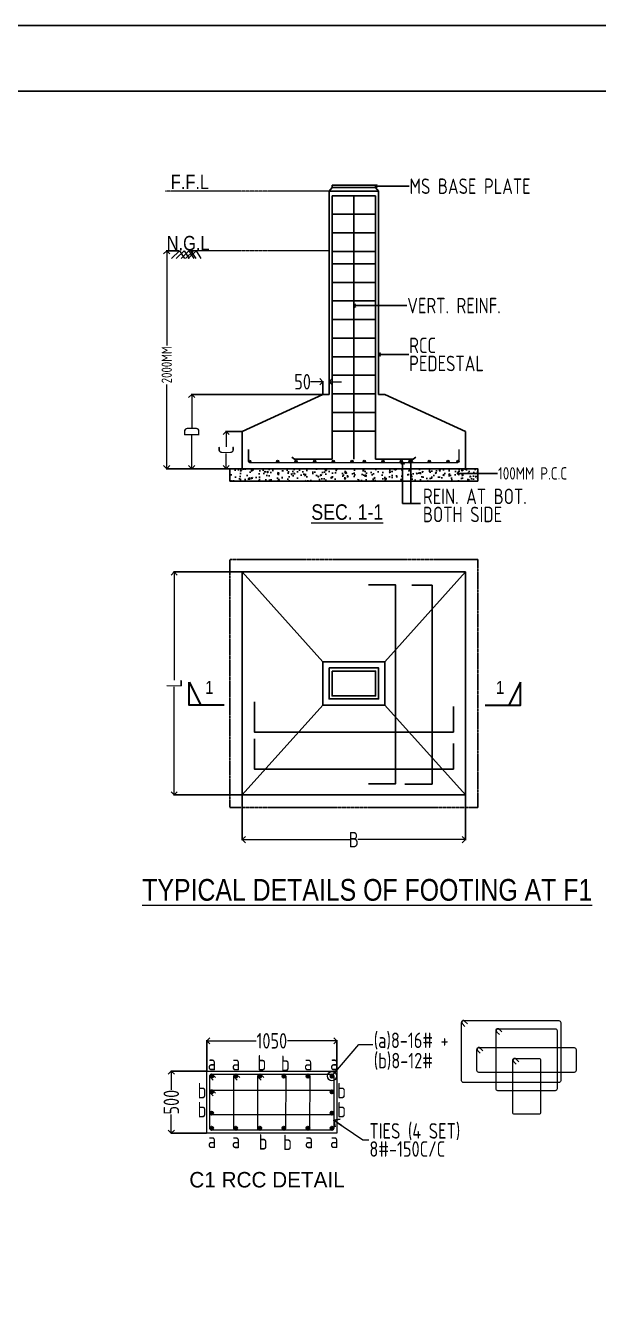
# Model space of a CAD drawing. Header units: millimetres. Extents: x 3470347 to 5996549, y -3470518 to 17149644.
# Drawn here: x 4044318 to 4062822, y 7201612 to 7242559 of the extents above; entities that cross this region are included whole.
import ezdxf
from ezdxf.enums import TextEntityAlignment as Align

# ---------------------------------------------------------------- set-up
doc = ezdxf.new("R2010")
doc.units = ezdxf.units.MM
doc.header["$MEASUREMENT"] = 0
doc.header["$PDMODE"] = 35
doc.header["$PDSIZE"] = -5
doc.linetypes.add('DASHED2', pattern=[0.375, 0.25, -0.125])
doc.linetypes.add('HIDDEN', pattern=[0.375, 0.25, -0.125])
doc.layers.get('0').update_dxf_attribs({"linetype": 'CONTINUOUS', "lineweight": 25})
doc.layers.get('DEFPOINTS').update_dxf_attribs({"linetype": 'CONTINUOUS', "lineweight": 25})
for name, color, linetype, lineweight in [('BLOCK', 7, 'CONTINUOUS', 30), ('L4', 4, 'CONTINUOUS', 30), ('PV_TEXT_ROMANS', 7, 'CONTINUOUS', 0), ('rDIMension', 1, 'CONTINUOUS', 18), ('rPCC DASH', 9, 'HIDDEN', 15), ('rRCC 1', 3, 'CONTINUOUS', 25), ('rRCC 2', 40, 'CONTINUOUS', 15), ('rREINF 1', 1, 'CONTINUOUS', 25), ('rREINF 2', 4, 'CONTINUOUS', 25), ('SHEET', 7, 'CONTINUOUS', 15), ('TEXT3', 7, 'CONTINUOUS', 30), ('TEXT6', 6, 'CONTINUOUS', 50)]:
    doc.layers.add(name, color=color, linetype=linetype, lineweight=lineweight)
doc.layers.add('S&T_HATCH', color=7, linetype='CONTINUOUS')
doc.styles.add('DIM', font='geniso.shx', dxfattribs={"width": 0.85})
doc.styles.add('J.P', font='ARIALN.TTF')
doc.styles.add('ROMANS', font='', dxfattribs={"width": 0.8})
doc.styles.get("Standard").update_dxf_attribs({"font": ''})
doc.styles.get('ROMANS').set_extended_font_data('AR CENA')
doc.styles.get('Standard').set_extended_font_data('AR CENA')
doc.dimstyles.new('ST-150', dxfattribs={"dimscale": 75, "dimtxt": 3, "dimasz": 2, "dimexe": 0.18, "dimexo": 0.0625, "dimgap": 0.2, "dimtad": 0, "dimdec": 0, "dimlfac": 2, "dimzin": 0, "dimdsep": 46, "dimtxsty": 'DIM', "dimblk": 'OPEN90', "dimcen": 0.09, "dimclrd": 256, "dimclrt": 7, "dimadec": 0, "dimazin": 0, "dimtfac": 1, "dimtdec": 0, "dimtofl": 0, "dimtmove": 0, "dimatfit": 3, "dimldrblk": 'OPEN90', "dimfxl": 1, "dimtolj": 1, "dimtzin": 0, "dimlwd": -1, "dimarcsym": 0})
doc.dimstyles.new('ST-25', dxfattribs={"dimscale": 100, "dimtxt": 2.5, "dimasz": 2, "dimexe": 0.18, "dimexo": 0.0625, "dimgap": 0.2, "dimtad": 0, "dimdec": 0, "dimlfac": 0.25, "dimzin": 0, "dimdsep": 46, "dimtxsty": 'DIM', "dimblk": 'OPEN90', "dimcen": 0.09, "dimclrd": 256, "dimclrt": 7, "dimadec": 0, "dimazin": 0, "dimtfac": 1, "dimtdec": 0, "dimtofl": 0, "dimtmove": 0, "dimatfit": 3, "dimldrblk": 'OPEN90', "dimfxl": 1, "dimtolj": 1, "dimtzin": 0, "dimlwd": -1, "dimarcsym": 0})

# ---------------------------------------------------------------- blocks, each defined once
blk = doc.blocks.new('_Open90')
at = {"color": 0, "linetype": 'ByBlock', "lineweight": -2}
for p, q in [((0, 0), (-1, 0)), ((-0.5, 0.5), (0, 0)), ((0, 0), (-0.5, -0.5))]:
    blk.add_line(p, q, dxfattribs=at)
blk = doc.blocks.new('*D144')
at = {"layer": 'DEFPOINTS', "color": 0}
for p in [(4050171.73841641, 7208793.354816911), (4049028.72269254, 7206793.354816911), (4050171.73841641, 7206793.354816911)]:
    blk.add_point(p, dxfattribs=at)
at = {"layer": 'rDIMension', "color": 0, "lineweight": -2}
for p, q in [((4050165.48841641, 7208793.354816911), (4049010.72269254, 7208793.354816911)), ((4050165.48841641, 7206793.354816911), (4049010.72269254, 7206793.354816911))]:
    blk.add_line(p, q, dxfattribs=at)
at = {"layer": 'rDIMension'}
for p, q in [((4049028.72269254, 7208593.354816911), (4049028.72269254, 7208196.022139745)), ((4049028.72269254, 7206993.354816911), (4049028.72269254, 7207390.687494077))]:
    blk.add_line(p, q, dxfattribs=at)
at = {"layer": 'rDIMension', "xscale": 200, "yscale": 200, "zscale": 200}
for p, rotation in [((4049028.72269254, 7208793.354816911), 90), ((4049028.72269254, 7206793.354816911), 270)]:
    blk.add_blockref('_Open90', p, dxfattribs=dict(at, rotation=rotation))
at = {"layer": 'rDIMension', "color": 7, "insert": (4049028.72269254, 7207793.354816911), "char_height": 500, "attachment_point": 5, "rotation": 90, "style": 'DIM'}
blk.add_mtext('\\A1;500', dxfattribs=at)
blk = doc.blocks.new('*D145')
at = {"layer": 'DEFPOINTS', "color": 0}
for p in [(4054372.73841641, 7209773.852344184), (4050171.73841641, 7208793.354816911), (4054372.73841641, 7208793.354816911)]:
    blk.add_point(p, dxfattribs=at)
at = {"layer": 'rDIMension', "color": 0, "lineweight": -2}
for p, q in [((4050171.73841641, 7208799.604816911), (4050171.73841641, 7209791.852344184)), ((4054372.73841641, 7208799.604816911), (4054372.73841641, 7209791.852344184))]:
    blk.add_line(p, q, dxfattribs=at)
at = {"layer": 'rDIMension'}
for p, q in [((4050371.73841641, 7209773.852344184), (4051763.321093575, 7209773.852344184)), ((4054172.73841641, 7209773.852344184), (4052781.155739244, 7209773.852344184))]:
    blk.add_line(p, q, dxfattribs=at)
at = {"layer": 'rDIMension', "xscale": 200, "yscale": 200, "zscale": 200, "rotation": 180}
blk.add_blockref('_Open90', (4050171.73841641, 7209773.852344184), dxfattribs=at)
at = {"layer": 'rDIMension', "xscale": 200, "yscale": 200, "zscale": 200}
blk.add_blockref('_Open90', (4054372.73841641, 7209773.852344184), dxfattribs=at)
at = {"layer": 'rDIMension', "color": 7, "insert": (4052272.23841641, 7209773.852344184), "char_height": 500, "attachment_point": 5, "style": 'DIM'}
blk.add_mtext('\\A1;1050', dxfattribs=at)
blk = doc.blocks.new('*D146')
at = {"layer": 'DEFPOINTS', "color": 0}
for p in [(4048879.909915472, 7235283.968874226), (4049291.697645104, 7235283.968874226), (4050919.895821086, 7228245.244438608)]:
    blk.add_point(p, dxfattribs=at)
at = {"layer": 'rDIMension', "color": 0, "lineweight": -2}
for p, q in [((4049285.447645104, 7235283.968874226), (4048861.909915472, 7235283.968874226)), ((4050913.645821086, 7228245.244438608), (4048861.909915472, 7228245.244438608))]:
    blk.add_line(p, q, dxfattribs=at)
at = {"layer": 'rDIMension'}
for p, q in [((4048879.909915472, 7235083.968874226), (4048879.909915472, 7232227.247379821)), ((4048879.909915472, 7228445.244438608), (4048879.909915472, 7230968.907954821))]:
    blk.add_line(p, q, dxfattribs=at)
at = {"layer": 'rDIMension', "xscale": 200, "yscale": 200, "zscale": 200}
for p, rotation in [((4048879.909915472, 7235283.968874226), 90), ((4048879.909915472, 7228245.244438608), 270)]:
    blk.add_blockref('_Open90', p, dxfattribs=dict(at, rotation=rotation))
at = {"layer": 'rDIMension', "color": 7, "insert": (4048879.909915472, 7231598.077667321), "char_height": 500, "attachment_point": 5, "rotation": 90, "style": 'DIM'}
blk.add_mtext('\\A1;\\H0.66667x;2000MM', dxfattribs=at)
blk = doc.blocks.new('*D147')
at = {"layer": 'DEFPOINTS', "color": 0}
for p in [(4053919.895821063, 7231052.864380875), (4053919.895821063, 7230645.244438608), (4054119.895821063, 7230645.244438608)]:
    blk.add_point(p, dxfattribs=at)
at = {"layer": 'rDIMension'}
for p, q in [((4053719.895821063, 7231052.864380875), (4053519.895821063, 7231052.864380875)), ((4054319.895821063, 7231052.864380875), (4054519.895821063, 7231052.864380875))]:
    blk.add_line(p, q, dxfattribs=at)
at = {"layer": 'rDIMension', "color": 0, "lineweight": -2}
for p, q in [((4053919.895821063, 7230651.494438608), (4053919.895821063, 7231070.864380875)), ((4054119.895821063, 7230651.494438608), (4054119.895821063, 7231070.864380875))]:
    blk.add_line(p, q, dxfattribs=at)
at = {"layer": 'rDIMension', "xscale": 200, "yscale": 200, "zscale": 200}
blk.add_blockref('_Open90', (4053919.895821063, 7231052.864380875), dxfattribs=at)
at = {"layer": 'rDIMension', "xscale": 200, "yscale": 200, "zscale": 200, "rotation": 180}
blk.add_blockref('_Open90', (4054119.895821063, 7231052.864380875), dxfattribs=at)
at = {"layer": 'rDIMension', "color": 7, "insert": (4053265.978498229, 7231052.864380875), "char_height": 500, "attachment_point": 5, "style": 'DIM'}
blk.add_mtext('\\A1;50', dxfattribs=at)
blk = doc.blocks.new('*D148')
at = {"layer": 'DEFPOINTS', "color": 0}
for p in [(4050799.127932979, 7229445.244438608), (4051319.895821086, 7229445.244438608), (4051319.895821086, 7228245.24443861)]:
    blk.add_point(p, dxfattribs=at)
at = {"layer": 'rDIMension', "color": 0, "lineweight": -2}
for p, q in [((4051313.645821086, 7229445.244438608), (4050781.127932979, 7229445.244438608)), ((4051313.645821086, 7228245.24443861), (4050781.127932979, 7228245.24443861))]:
    blk.add_line(p, q, dxfattribs=at)
at = {"layer": 'rDIMension'}
for p, q in [((4050799.127932979, 7229245.244438608), (4050799.127932979, 7228950.244438609)), ((4050799.127932979, 7228445.24443861), (4050799.127932979, 7228740.244438609))]:
    blk.add_line(p, q, dxfattribs=at)
at = {"layer": 'rDIMension', "xscale": 200, "yscale": 200, "zscale": 200}
for p, rotation in [((4050799.127932979, 7229445.244438608), 90), ((4050799.127932979, 7228245.24443861), 270)]:
    blk.add_blockref('_Open90', p, dxfattribs=dict(at, rotation=rotation))
at = {"layer": 'rDIMension', "color": 7, "insert": (4050799.127932979, 7228845.244438609), "char_height": 500, "attachment_point": 5, "rotation": 90, "style": 'DIM'}
blk.add_mtext('\\A1;C', dxfattribs=at)
blk = doc.blocks.new('*D149')
at = {"layer": 'DEFPOINTS', "color": 0}
for p in [(4049688.659495941, 7230645.244438608), (4053919.895821063, 7230645.244438608), (4050919.895821086, 7228245.244438608)]:
    blk.add_point(p, dxfattribs=at)
at = {"layer": 'rDIMension', "color": 0, "lineweight": -2}
for p, q in [((4053913.645821063, 7230645.244438608), (4049670.659495941, 7230645.244438608)), ((4050913.645821086, 7228245.244438608), (4049670.659495941, 7228245.244438608))]:
    blk.add_line(p, q, dxfattribs=at)
at = {"layer": 'rDIMension'}
for p, q in [((4049688.659495941, 7230445.244438608), (4049688.659495941, 7229571.494438608)), ((4049688.659495941, 7228445.244438608), (4049688.659495941, 7229318.994438608))]:
    blk.add_line(p, q, dxfattribs=at)
at = {"layer": 'rDIMension', "xscale": 200, "yscale": 200, "zscale": 200}
for p, rotation in [((4049688.659495941, 7230645.244438608), 90), ((4049688.659495941, 7228245.244438608), 270)]:
    blk.add_blockref('_Open90', p, dxfattribs=dict(at, rotation=rotation))
at = {"layer": 'rDIMension', "color": 7, "insert": (4049688.659495941, 7229445.244438608), "char_height": 500, "attachment_point": 5, "rotation": 90, "style": 'DIM'}
blk.add_mtext('\\A1;D', dxfattribs=at)
blk = doc.blocks.new('*D150')
at = {"layer": 'DEFPOINTS', "color": 0}
for p in [(4051319.895821086, 7224911.435646323), (4049119.219357348, 7217711.435646323), (4051319.895821086, 7217711.435646323)]:
    blk.add_point(p, dxfattribs=at)
at = {"layer": 'rDIMension', "color": 0, "lineweight": -2}
for p, q in [((4051313.645821086, 7224911.435646323), (4049101.219357348, 7224911.435646323)), ((4051313.645821086, 7217711.435646323), (4049101.219357348, 7217711.435646323))]:
    blk.add_line(p, q, dxfattribs=at)
at = {"layer": 'rDIMension'}
for p, q in [((4049119.219357348, 7224711.435646323), (4049119.219357348, 7221416.435646323)), ((4049119.219357348, 7217911.435646323), (4049119.219357348, 7221206.435646323))]:
    blk.add_line(p, q, dxfattribs=at)
at = {"layer": 'rDIMension', "xscale": 200, "yscale": 200, "zscale": 200}
for p, rotation in [((4049119.219357348, 7224911.435646323), 90), ((4049119.219357348, 7217711.435646323), 270)]:
    blk.add_blockref('_Open90', p, dxfattribs=dict(at, rotation=rotation))
at = {"layer": 'rDIMension', "color": 7, "insert": (4049119.219357348, 7221311.435646323), "char_height": 500, "attachment_point": 5, "rotation": 90, "style": 'DIM'}
blk.add_mtext('\\A1;L', dxfattribs=at)
blk = doc.blocks.new('*D151')
at = {"layer": 'DEFPOINTS', "color": 0}
for p in [(4051319.895821086, 7217711.435646323), (4058519.895821082, 7217711.435646323), (4058519.895821082, 7216269.261023481)]:
    blk.add_point(p, dxfattribs=at)
at = {"layer": 'rDIMension', "color": 0, "lineweight": -2}
for p, q in [((4051319.895821086, 7217705.185646323), (4051319.895821086, 7216251.261023481)), ((4058519.895821082, 7217705.185646323), (4058519.895821082, 7216251.261023481))]:
    blk.add_line(p, q, dxfattribs=at)
at = {"layer": 'rDIMension'}
for p, q in [((4051519.895821086, 7216269.261023481), (4054793.645821084, 7216269.261023481)), ((4058319.895821082, 7216269.261023481), (4055046.145821084, 7216269.261023481))]:
    blk.add_line(p, q, dxfattribs=at)
at = {"layer": 'rDIMension', "xscale": 200, "yscale": 200, "zscale": 200, "rotation": 180}
blk.add_blockref('_Open90', (4051319.895821086, 7216269.261023481), dxfattribs=at)
at = {"layer": 'rDIMension', "xscale": 200, "yscale": 200, "zscale": 200}
blk.add_blockref('_Open90', (4058519.895821082, 7216269.261023481), dxfattribs=at)
at = {"layer": 'rDIMension', "color": 7, "insert": (4054919.895821084, 7216269.261023481), "char_height": 500, "attachment_point": 5, "style": 'DIM'}
blk.add_mtext('\\A1;B', dxfattribs=at)
blk = doc.blocks.new('SMH-1')
at = {"layer": 'L4'}
for points in [[(0, 0), (814.6229330631322, 0), (814.6229330631322, 534.8206034718023)], [(814.6229330631322, 534.8206034718023), (546.0281598753063, 0)]]:
    blk.add_lwpolyline(points, dxfattribs=at)
at = {"layer": 'TEXT6', "style": 'ROMANS', "width": 0.85}
blk.add_attdef('SEC', text='', height=300, dxfattribs=at).set_placement((346.3707409001945, 410.1505165286653), align=Align.MIDDLE_CENTER)

msp = doc.modelspace()

# ---------------------------------------------------------------- hatches: boundary and pattern name
at = {"layer": 'rRCC 2'}
h = msp.add_hatch(color=256, dxfattribs=at)
h.dxf.hatch_style = 1
edge = h.paths.add_edge_path()
edge.add_arc((4051557.297380964, 7228482.645998488), 37.40155987799517, 0, 360)
h = msp.add_hatch(color=256, dxfattribs=at)
h.dxf.hatch_style = 1
edge = h.paths.add_edge_path()
edge.add_arc((4052457.297380941, 7228482.645998488), 37.40155987799517, 0, 360)
h = msp.add_hatch(color=256, dxfattribs=at)
h.dxf.hatch_style = 1
edge = h.paths.add_edge_path()
edge.add_arc((4053057.297380941, 7228482.645998488), 37.40155987799517, 0, 360)
h = msp.add_hatch(color=256, dxfattribs=at)
h.dxf.hatch_style = 1
edge = h.paths.add_edge_path()
edge.add_arc((4053657.297380941, 7228482.645998488), 37.40155987799517, 0, 360)
h = msp.add_hatch(color=256, dxfattribs=at)
h.dxf.hatch_style = 1
edge = h.paths.add_edge_path()
edge.add_arc((4054257.297380941, 7228482.645998488), 37.40155987799517, 0, 360)
h = msp.add_hatch(color=256, dxfattribs=at)
h.dxf.hatch_style = 1
edge = h.paths.add_edge_path()
edge.add_arc((4054857.297380941, 7228482.645998488), 37.40155987799517, 0, 360)
h = msp.add_hatch(color=256, dxfattribs=at)
h.dxf.hatch_style = 1
edge = h.paths.add_edge_path()
edge.add_arc((4055257.297380941, 7228482.645998488), 37.40155987799517, 0, 360)
h = msp.add_hatch(color=256, dxfattribs=at)
h.dxf.hatch_style = 1
edge = h.paths.add_edge_path()
edge.add_arc((4055857.297380941, 7228482.645998488), 37.40155987799517, 0, 360)
h = msp.add_hatch(color=256, dxfattribs=at)
h.dxf.hatch_style = 1
edge = h.paths.add_edge_path()
edge.add_arc((4056457.297380941, 7228482.645998488), 37.40155987799517, 0, 360)
h = msp.add_hatch(color=256, dxfattribs=at)
h.dxf.hatch_style = 1
edge = h.paths.add_edge_path()
edge.add_arc((4056757.29738096, 7228482.645998488), 37.40155987799517, 0, 360)
h = msp.add_hatch(color=256, dxfattribs=at)
h.dxf.hatch_style = 1
edge = h.paths.add_edge_path()
edge.add_arc((4057357.29738096, 7228482.645998488), 37.40155987799517, 0, 360)
h = msp.add_hatch(color=256, dxfattribs=at)
h.dxf.hatch_style = 1
edge = h.paths.add_edge_path()
edge.add_arc((4057957.29738096, 7228482.645998488), 37.40155987799517, 0, 360)
h = msp.add_hatch(color=256, dxfattribs=at)
h.dxf.hatch_style = 1
edge = h.paths.add_edge_path()
edge.add_arc((4058282.494261208, 7228482.645998486), 37.40155987799517, 0, 360)
at = {"layer": 'rREINF 2'}
h = msp.add_hatch(color=256, dxfattribs=at)
h.dxf.hatch_style = 1
h.paths.add_polyline_path([(4050387.061790859, 7208635.693129686, 1), (4050271.73841641, 7208635.693129686, 1)])
h = msp.add_hatch(color=256, dxfattribs=at)
h.dxf.hatch_style = 1
h.paths.add_polyline_path([(4051164.197115969, 7208635.693129686, 1), (4051048.87374152, 7208635.693129686, 1)])
h = msp.add_hatch(color=256, dxfattribs=at)
h.dxf.hatch_style = 1
h.paths.add_polyline_path([(4051941.332441079, 7208635.693129686, 1), (4051826.00906663, 7208635.693129686, 1)])
h = msp.add_hatch(color=256, dxfattribs=at)
h.dxf.hatch_style = 1
h.paths.add_polyline_path([(4052718.46776619, 7208635.693129686, 1), (4052603.144391741, 7208635.693129686, 1)])
h = msp.add_hatch(color=256, dxfattribs=at)
h.dxf.hatch_style = 1
h.paths.add_polyline_path([(4053495.6030913, 7208635.693129686, 1), (4053380.279716851, 7208635.693129686, 1)])
h = msp.add_hatch(color=256, dxfattribs=at)
h.dxf.hatch_style = 1
h.paths.add_polyline_path([(4054157.41504196, 7208635.693129686, -1), (4054272.73841641, 7208635.693129686, -1)])
h = msp.add_hatch(color=256, dxfattribs=at)
h.dxf.hatch_style = 1
h.paths.add_polyline_path([(4050385.454549488, 7208126.569727522, 1), (4050270.131175039, 7208126.569727522, 1)])
h = msp.add_hatch(color=256, dxfattribs=at)
h.dxf.hatch_style = 1
h.paths.add_polyline_path([(4054155.80780059, 7208126.569727522, -1), (4054271.131175039, 7208126.569727522, -1)])
h = msp.add_hatch(color=256, dxfattribs=at)
h.dxf.hatch_style = 1
h.paths.add_polyline_path([(4050385.454549488, 7207439.631017808, -1), (4050270.131175039, 7207439.631017808, -1)])
h = msp.add_hatch(color=256, dxfattribs=at)
h.dxf.hatch_style = 1
h.paths.add_polyline_path([(4054155.80780059, 7207439.631017808, 1), (4054271.131175039, 7207439.631017808, 1)])
h = msp.add_hatch(color=256, dxfattribs=at)
h.dxf.hatch_style = 1
h.paths.add_polyline_path([(4050387.061790859, 7206951.016504135, -1), (4050271.73841641, 7206951.016504135, -1)])
h = msp.add_hatch(color=256, dxfattribs=at)
h.dxf.hatch_style = 1
h.paths.add_polyline_path([(4051164.197115969, 7206951.016504135, -1), (4051048.87374152, 7206951.016504135, -1)])
h = msp.add_hatch(color=256, dxfattribs=at)
h.dxf.hatch_style = 1
h.paths.add_polyline_path([(4051941.332441079, 7206951.016504135, -1), (4051826.00906663, 7206951.016504135, -1)])
h = msp.add_hatch(color=256, dxfattribs=at)
h.dxf.hatch_style = 1
h.paths.add_polyline_path([(4052718.46776619, 7206951.016504135, -1), (4052603.144391741, 7206951.016504135, -1)])
h = msp.add_hatch(color=256, dxfattribs=at)
h.dxf.hatch_style = 1
h.paths.add_polyline_path([(4053495.6030913, 7206951.016504135, -1), (4053380.279716851, 7206951.016504135, -1)])
h = msp.add_hatch(color=256, dxfattribs=at)
h.dxf.hatch_style = 1
h.paths.add_polyline_path([(4054157.41504196, 7206951.016504135, 1), (4054272.73841641, 7206951.016504135, 1)])
at = {"layer": 'S&T_HATCH', "linetype": 'ByBlock', "transparency": 33554559}
h = msp.add_hatch(dxfattribs=at)
h.set_pattern_fill('AR-CONC', color=256, scale=60)
h.set_pattern_definition([(49.99999999999999, (-711565.4485127465, 11292173.97224417), (430.3561095604521, -37.65128098955707), [45, -495]), (355, (-711565.4485127465, 11292173.97224417), (-83.25080016780001, 451.3152802200071), [36, -396]), (100.45144446, (-711529.5855041468, 11292170.83463777), (347.1053080362672, 413.6639945811776), [38.24411519999971, -420.6852671999977]), (46.18420000000001, (-711565.4485127465, 11292293.97224417), (640.3447984029434, -99.31156847584592), [67.5, -742.5]), (96.63563549, (-711512.0864657466, 11292285.69625997), (560.797167404537, 584.4711604647302), [57.3662052, -631.0282559999998]), (351.1841639899999, (-711565.4485127465, 11292293.97224417), (560.7971670328639, 584.4711601619941), [54, -594.0000006]), (21, (-711505.4485127465, 11292263.97224417), (358.144231271077, -241.5713343992033), [45, -495]), (326.0000000000001, (-711505.4485127465, 11292263.97224417), (145.989199152949, 435.0900270281118), [36, -396]), (71.45144474, (-711475.6031603464, 11292243.84129977), (504.1334260379826, 193.5186916838123), [38.244114, -420.6852672]), (37.50000000000001, (-711565.4485127465, 11292173.97224417), (7.295913190374401, 199.7363122987869), [0, -391.2, 0, -402, 0, -397.5]), (7.499999999999999, (-711565.4485127465, 11292173.97224417), (157.8417224652892, 236.6470271294161), [0, -229.2, 0, -382.2, 0, -151.5]), (327.5, (-711699.2485127463, 11292173.97224417), (320.2934617034454, -13.53292304062785), [0, -150, 0, -468, 0, -621]), (317.5, (-711759.2485127463, 11292173.97224417), (349.9117016054317, 60.06298939939064), [0, -195, 0, -310.8, 0, -441])])
h.paths.add_polyline_path([(4058919.895821086, 7228245.244438608), (4050919.895821086, 7228245.24443861), (4050919.895821086, 7227845.24443861), (4058919.895821086, 7227845.244438608)])

# ---------------------------------------------------------------- linework, layer by layer
at = {"color": 192, "lineweight": 25, "elevation": -6.651888002746349e-07}
msp.add_lwpolyline([(3985318.878484975, 7163524.279620327), (4097096.251479769, 7163524.279620327), (4097096.251479769, 7242558.866417574), (3985318.878484975, 7242558.866417574)], close=True, dxfattribs=at)
at = {"color": 7, "linetype": 'DASHED2', "elevation": 2.446387274873658e-05}
msp.add_lwpolyline([(4050919.895821086, 7217311.435646323), (4050919.895821086, 7225311.435646323), (4058919.895821086, 7225311.435646323), (4058919.895821086, 7217311.435646323)], close=True, dxfattribs=at)
at = {"color": 1, "linetype": 'ByBlock', "elevation": 2.446387274873658e-05}
for points in [[(4051319.895821086, 7217711.435646323), (4051319.895821086, 7224911.435646323), (4058519.895821086, 7224911.435646323), (4058519.895821086, 7217711.435646323)], [(4053919.895821063, 7222011.435646323), (4053919.895821063, 7220611.435646323), (4055919.895821063, 7220611.435646323), (4055919.895821063, 7222011.435646323)]]:
    msp.add_lwpolyline(points, close=True, dxfattribs=at)
for points in [[(4053919.895821063, 7222011.435646323), (4051319.895821086, 7224911.435646323)], [(4055919.895821063, 7222011.435646323), (4058519.895821082, 7224911.435646323)], [(4053919.895821063, 7220611.435646323), (4051319.895821086, 7217711.435646323)], [(4055919.895821063, 7220611.435646323), (4058519.895821082, 7217711.435646323)]]:
    msp.add_lwpolyline(points, dxfattribs=at)
at = {"color": 3, "linetype": 'ByBlock', "elevation": 2.446387274873658e-05}
msp.add_lwpolyline([(4054119.895821063, 7221811.435646323), (4054119.895821063, 7220811.435646323), (4055719.895821063, 7220811.435646323), (4055719.895821063, 7221811.435646323)], close=True, dxfattribs=at)
at = {"color": 2, "linetype": 'ByBlock', "elevation": 2.446387274873658e-05}
msp.add_lwpolyline([(4054219.895821063, 7221711.435646323), (4054219.895821063, 7220911.435646323), (4055619.895821063, 7220911.435646323), (4055619.895821063, 7221711.435646323)], close=True, dxfattribs=at)
at = {"layer": 'rPCC DASH'}
for p, q in [((4054119.895821063, 7237203.968874226, 2.446387274873658e-05), (4048833.500327731, 7237203.968874226, 2.446387274873658e-05)), ((4054119.895821063, 7235283.968874226, 2.446387274873658e-05), (4049579.027432854, 7235283.968874226, 2.446387274873658e-05))]:
    msp.add_line(p, q, dxfattribs=at)
at = {"layer": 'rRCC 1', "color": 0}
for p, q in [((4054119.895821063, 7237203.968874226, 2.446387274873658e-05), (4054219.895821063, 7237319.133433626, 2.446387274873658e-05)), ((4055619.895821063, 7237319.133433626, 2.446387274873658e-05), (4055719.895821063, 7237203.968874226, 2.446387274873658e-05))]:
    msp.add_line(p, q, dxfattribs=at)
at = {"layer": 'rRCC 1'}
for p, q in [((4054119.895821063, 7230645.244438608, 2.446387274873658e-05), (4054119.895821063, 7237203.968874226, 2.446387274873658e-05)), ((4054119.895821063, 7237203.968874226, 2.446387274873658e-05), (4055719.895821063, 7237203.968874226, 2.446387274873658e-05)), ((4055719.895821063, 7230645.244438608, 2.446387274873658e-05), (4055719.895821063, 7237203.968874226, 2.446387274873658e-05)), ((4051319.895821086, 7229445.24443861, 2.446387274873658e-05), (4053919.895821063, 7230645.244438608, 2.446387274873658e-05)), ((4054119.895821063, 7230645.244438608, 2.446387274873658e-05), (4053919.895821063, 7230645.244438608, 2.446387274873658e-05)), ((4055719.89582106, 7230645.244438608, 2.446387274873658e-05), (4055919.89582106, 7230645.244438608, 2.446387274873658e-05)), ((4058519.895821082, 7229445.244438608, 2.446387274873658e-05), (4055919.89582106, 7230645.244438608, 2.446387274873658e-05)), ((4051319.895821086, 7228245.24443861, 2.446387274873658e-05), (4051319.895821086, 7229445.24443861, 2.446387274873658e-05)), ((4058519.895821082, 7228245.244438608, 2.446387274873658e-05), (4058519.895821082, 7229445.244438608, 2.446387274873658e-05))]:
    msp.add_line(p, q, dxfattribs=at)
at = {"layer": 'rRCC 1', "color": 2}
for p, q in [((4054219.895821063, 7228552.99397065, 2.446387274873658e-05), (4054219.895821063, 7237059.988198359, 2.446387274873658e-05)), ((4054219.895821063, 7237059.988198359, 2.446387274873658e-05), (4055619.895821063, 7237059.988198359, 2.446387274873658e-05)), ((4054219.895821063, 7228552.99397065, 2.446387274873658e-05), (4054219.895821063, 7237059.988198359, 2.446387274873658e-05)), ((4054219.895821063, 7237059.988198359, 2.446387274873658e-05), (4055619.895821063, 7237059.988198359, 2.446387274873658e-05)), ((4054919.895821063, 7228552.99397065, 2.446387274873658e-05), (4054919.895821063, 7237059.988198359, 2.446387274873658e-05)), ((4054919.895821063, 7228552.99397065, 2.446387274873658e-05), (4054919.895821063, 7237059.988198359, 2.446387274873658e-05)), ((4055619.895821063, 7228552.99397065, 2.446387274873658e-05), (4055619.895821063, 7237059.988198359, 2.446387274873658e-05)), ((4054219.895821063, 7236459.988198359, 2.446387274873658e-05), (4055619.895821063, 7236459.988198359, 2.446387274873658e-05)), ((4054219.895821063, 7235859.988198359, 2.446387274873658e-05), (4055619.895821063, 7235859.988198359, 2.446387274873658e-05)), ((4054219.895821063, 7235259.988198359, 2.446387274873658e-05), (4055619.895821063, 7235259.988198359, 2.446387274873658e-05)), ((4054219.895821063, 7234859.988198359, 2.446387274873658e-05), (4055619.895821063, 7234859.988198359, 2.446387274873658e-05)), ((4054219.895821063, 7234259.988198359, 2.446387274873658e-05), (4055619.895821063, 7234259.988198359, 2.446387274873658e-05)), ((4054219.895821063, 7233659.988198359, 2.446387274873658e-05), (4055619.895821063, 7233659.988198359, 2.446387274873658e-05)), ((4054219.895821063, 7233059.988198359, 2.446387274873658e-05), (4055619.895821063, 7233059.988198359, 2.446387274873658e-05)), ((4054219.895821063, 7232459.988198359, 2.446387274873658e-05), (4055619.895821063, 7232459.988198359, 2.446387274873658e-05)), ((4054219.895821063, 7231859.988198359, 2.446387274873658e-05), (4055619.895821063, 7231859.988198359, 2.446387274873658e-05)), ((4054219.895821063, 7231259.988198359, 2.446387274873658e-05), (4055619.895821063, 7231259.988198359, 2.446387274873658e-05)), ((4054219.895821063, 7230659.988198359, 2.446387274873658e-05), (4055619.895821063, 7230659.988198359, 2.446387274873658e-05)), ((4054219.895821063, 7230059.988198359, 2.446387274873658e-05), (4055619.895821063, 7230059.988198359, 2.446387274873658e-05)), ((4054219.895821063, 7229459.988198359, 2.446387274873658e-05), (4055619.895821063, 7229459.988198359, 2.446387274873658e-05)), ((4053003.575821063, 7228552.99397065, 2.446387274873658e-05), (4052923.334288938, 7228620.995138631, 2.446387274873658e-05)), ((4054219.895821063, 7228552.99397065, 2.446387274873658e-05), (4053003.575821063, 7228552.99397065, 2.446387274873658e-05)), ((4055619.895821063, 7228552.99397065, 2.446387274873658e-05), (4056836.215821064, 7228552.99397065, 2.446387274873658e-05)), ((4056836.215821064, 7228552.99397065, 2.446387274873658e-05), (4056916.457353188, 7228620.995138631, 2.446387274873658e-05))]:
    msp.add_line(p, q, dxfattribs=at)
at = {"layer": 'rRCC 1', "color": 0, "elevation": 2.446387274873658e-05}
msp.add_lwpolyline([(4054219.895821063, 7237400.798385725), (4055619.895821063, 7237400.798385725), (4055619.895821063, 7237319.133433626), (4054219.895821063, 7237319.133433626)], close=True, dxfattribs=at)
at = {"layer": 'rRCC 1', "elevation": 2.446387274873658e-05}
msp.add_lwpolyline([(4050919.895821086, 7228245.24443861), (4058919.895821086, 7228245.244438608), (4058919.895821086, 7227845.244438608), (4050919.895821086, 7227845.24443861)], close=True, dxfattribs=at)
at = {"layer": 'rRCC 1', "color": 2, "elevation": 2.446387274873658e-05}
for points in [[(4055395.176716993, 7224492.150047972), (4056267.536435927, 7224492.150047972), (4056267.536435927, 7218076.230865226), (4055395.176716993, 7218076.230865226)], [(4056789.842449317, 7224481.017087276), (4057443.972809414, 7224481.017087276), (4057443.972809414, 7218065.09790453), (4056571.61309048, 7218065.09790453)], [(4058134.071387398, 7220563.693697871), (4058134.071387398, 7219740.02617712), (4051711.184507588, 7219740.02617712), (4051711.184507588, 7220718.752110303)], [(4058134.071387398, 7219369.337518931), (4058134.071387398, 7218545.669998181), (4051711.184507588, 7218545.669998181), (4051711.184507588, 7219524.395931364)]]:
    msp.add_lwpolyline(points, dxfattribs=at)
at = {"layer": 'rRCC 2'}
for p, q in [((4049291.697645104, 7235283.968874226, 2.446387274873658e-05), (4049035.939016806, 7235027.855104041, 2.446387274873658e-05)), ((4049445.884038823, 7235283.968874226, 2.446387274873658e-05), (4049190.125410526, 7235027.855104041, 2.446387274873658e-05)), ((4049291.697645104, 7235283.968874226, 2.446387274873658e-05), (4049451.317779566, 7235027.855104041, 2.446387274873658e-05)), ((4049597.574367887, 7235283.968874226, 2.446387274873658e-05), (4049341.815739589, 7235027.855104041, 2.446387274873658e-05)), ((4049445.884038823, 7235283.968874226, 2.446387274873658e-05), (4049605.504173285, 7235027.855104041, 2.446387274873658e-05)), ((4049742.042109872, 7235283.968874226, 2.446387274873658e-05), (4049486.283481574, 7235027.855104041, 2.446387274873658e-05)), ((4049826.340870606, 7235283.968874226, 2.446387274873658e-05), (4049570.582242309, 7235027.855104041, 2.446387274873658e-05)), ((4049597.574367887, 7235283.968874226, 2.446387274873658e-05), (4049757.194502349, 7235027.855104041, 2.446387274873658e-05)), ((4049662.013414218, 7235283.968874226, 2.446387274873658e-05), (4049821.633548679, 7235027.855104041, 2.446387274873658e-05)), ((4049826.340870606, 7235283.968874226, 2.446387274873658e-05), (4049985.961005068, 7235027.855104041, 2.446387274873658e-05))]:
    msp.add_line(p, q, dxfattribs=at)
at = {"layer": 'rRCC 2', "elevation": 2.446387274873658e-05}
for points in [[(4051519.895821086, 7228865.24443861), (4051519.895821086, 7228482.645998488)], [(4051519.895821086, 7228482.645998488), (4051519.895821086, 7228865.244438608)], [(4058319.895821086, 7228482.645998486), (4058319.895821086, 7228865.244438608)], [(4051557.297380964, 7228445.24443861), (4058282.494261208, 7228445.244438608)]]:
    msp.add_lwpolyline(points, dxfattribs=at)
at = {"layer": 'rRCC 2', "color": 1}
for points in [[(4058397.631017607, 7208487.225260535), (4058397.631017607, 7210367.225260535, -0.414213562373095), (4058457.631017607, 7210427.225260535), (4061538.631017607, 7210427.225260535, -0.414213562373095), (4061598.631017607, 7210367.225260535), (4061598.631017607, 7208487.225260535, -0.414213562373095), (4061538.631017607, 7208427.225260535), (4058457.631017607, 7208427.225260535, -0.414213562373095)], [(4059511.471624469, 7208224.186193294), (4059511.471624469, 7210104.186193294, -0.414213562373095), (4059571.471624469, 7210164.186193294), (4061422.028966663, 7210164.186193295, -0.414213562373095), (4061482.028966663, 7210104.186193295), (4061482.028966663, 7208224.186193295, -0.414213562373095), (4061422.028966663, 7208164.186193295), (4059571.471624469, 7208164.186193294, -0.414213562373095)], [(4058893.581661848, 7208813.943371779), (4058893.581661848, 7209496.205455943, -0.414213562373095), (4058953.581661848, 7209556.205455943), (4062034.581661848, 7209556.205455943, -0.414213562373095), (4062094.581661848, 7209496.205455943), (4062094.581661848, 7208813.943371779, -0.414213562373095), (4062034.581661848, 7208753.943371779), (4058953.581661848, 7208753.943371779, -0.414213562373095)], [(4060050.477524044, 7207461.346581038), (4060050.477582, 7209143.684893814, -0.4010113695422018), (4060112.81583682, 7209202.515737426), (4060890.692403295, 7209204.467747669, -0.4570625210429593), (4060949.552192369, 7209146.806067709), (4060947.213879593, 7207464.467754933, -0.4284996591696625), (4060888.383035981, 7207404.467754934), (4060110.477524044, 7207403.684893813, -0.4425840829030799)], [(4050271.73841641, 7206953.354816911), (4050271.73841641, 7208633.354816911, -0.414213562373095), (4050331.73841641, 7208693.354816911), (4054212.73841641, 7208693.354816911, -0.414213562373095), (4054272.73841641, 7208633.354816911), (4054272.73841641, 7206953.354816911, -0.414213562373095), (4054212.73841641, 7206893.354816911), (4050331.73841641, 7206893.354816911, -0.414213562373095)], [(4051046.535428744, 7206951.016504135), (4051046.5354867, 7208633.354816911, -0.4010113695422018), (4051108.87374152, 7208692.185660523), (4053437.912458613, 7208693.354809646, -0.4570625210429593), (4053496.772247687, 7208635.693129686), (4053494.433934911, 7206953.35481691, -0.4284996591696625), (4053435.603091299, 7206893.354816911), (4051106.535428744, 7206893.35481691, -0.4425840829030799)], [(4051822.063512483, 7206949.873839322), (4051822.063570439, 7208632.212152097, -0.4010113695422018), (4051884.401825259, 7208691.04299571), (4052662.278391734, 7208692.995005952, -0.4570625210429593), (4052721.138180808, 7208635.333325992), (4052718.799868032, 7206952.995013217, -0.4284996591696625), (4052659.96902442, 7206892.995013217), (4051882.063512483, 7206892.212152096, -0.4425840829030799)], [(4050270.131175039, 7207441.969330584), (4050270.131175039, 7208124.231414747, -0.414213562373095), (4050330.131175039, 7208184.231414747), (4054211.131175039, 7208184.231414747, -0.414213562373095), (4054271.131175039, 7208124.231414747), (4054271.131175039, 7207441.969330584, -0.414213562373095), (4054211.131175039, 7207381.969330584), (4050330.131175039, 7207381.969330584, -0.414213562373095)]]:
    msp.add_lwpolyline(points, format="xyb", close=True, dxfattribs=at)
at = {"layer": 'rRCC 2', "color": 6}
msp.add_lwpolyline([(4050171.73841641, 7206793.354816911), (4050171.73841641, 7208793.354816911), (4054372.73841641, 7208793.354816911), (4054372.73841641, 7206793.354816911)], close=True, dxfattribs=at)
at = {"layer": 'rRCC 2'}
for centre in [(4051557.297380964, 7228482.645998488, 2.446387274873658e-05), (4051557.297380964, 7228482.645998488, 2.446387274873658e-05), (4052457.297380941, 7228482.645998488, 2.446387274873658e-05), (4052457.297380941, 7228482.645998488, 2.446387274873658e-05), (4053057.297380941, 7228482.645998488, 2.446387274873658e-05), (4053057.297380941, 7228482.645998488, 2.446387274873658e-05), (4053657.297380941, 7228482.645998488, 2.446387274873658e-05), (4053657.297380941, 7228482.645998488, 2.446387274873658e-05), (4054257.297380941, 7228482.645998488, 2.446387274873658e-05), (4054257.297380941, 7228482.645998488, 2.446387274873658e-05), (4054857.297380941, 7228482.645998488, 2.446387274873658e-05), (4054857.297380941, 7228482.645998488, 2.446387274873658e-05), (4055257.297380941, 7228482.645998488, 2.446387274873658e-05), (4055257.297380941, 7228482.645998488, 2.446387274873658e-05), (4055857.297380941, 7228482.645998488, 2.446387274873658e-05), (4055857.297380941, 7228482.645998488, 2.446387274873658e-05), (4056457.297380941, 7228482.645998488, 2.446387274873658e-05), (4056457.297380941, 7228482.645998488, 2.446387274873658e-05), (4056757.29738096, 7228482.645998488, 2.446387274873658e-05), (4056757.29738096, 7228482.645998488, 2.446387274873658e-05), (4057357.29738096, 7228482.645998488, 2.446387274873658e-05), (4057357.29738096, 7228482.645998488, 2.446387274873658e-05), (4057957.29738096, 7228482.645998488, 2.446387274873658e-05), (4057957.29738096, 7228482.645998488, 2.446387274873658e-05), (4058282.494261208, 7228482.645998486, 2.446387274873658e-05), (4058282.494261208, 7228482.645998486, 2.446387274873658e-05)]:
    msp.add_circle(centre, 37.40155987799517, dxfattribs=at)
at = {"layer": 'rREINF 1'}
for points in [[(4058585.788894575, 7210323.363229854), (4058497.672916254, 7210411.479208175, 0.9999999999999999), (4058416.126976151, 7210329.933268073), (4058504.242954473, 7210241.817289751)], [(4059699.629501436, 7210060.324162613), (4059611.513523115, 7210148.440140934, 0.9999999999999999), (4059529.967583013, 7210066.894200832), (4059618.083561334, 7209978.77822251)], [(4059081.739538815, 7209452.343425262), (4058993.623560494, 7209540.459403583, 0.9999999999999999), (4058912.077620392, 7209458.913463481), (4059000.193598713, 7209370.797485159)], [(4060240.973713787, 7209099.822863133), (4060152.857735466, 7209187.938841454, 0.9999999999999999), (4060071.311795364, 7209106.392901352), (4060159.427773685, 7209018.27692303)], [(4050459.896293377, 7208589.49278623), (4050371.780315056, 7208677.608764551, 0.9999999999999999), (4050290.234374954, 7208596.062824449), (4050378.350353275, 7208507.946846127)], [(4051237.031618488, 7208589.49278623), (4051148.915640166, 7208677.608764551, 0.9999999999999999), (4051067.369700064, 7208596.062824449), (4051155.485678385, 7208507.946846127)], [(4052012.559702226, 7208588.350121416), (4051924.443723905, 7208676.466099737, 0.9999999999999999), (4051842.897783803, 7208594.920159635), (4051931.013762124, 7208506.804181313)], [(4050458.289052006, 7208080.369384066), (4050370.173073685, 7208168.485362387, 0.9999999999999999), (4050288.627133583, 7208086.939422285), (4050376.743111904, 7207998.823443963)]]:
    msp.add_lwpolyline(points, format="xyb", dxfattribs=at)
at = {"layer": 'rREINF 2'}
for centre in [(4050329.400103634, 7208635.693129686), (4051106.535428744, 7208635.693129686), (4051883.670753854, 7208635.693129686), (4052660.806078965, 7208635.693129686), (4053437.941404075, 7208635.693129686), (4054215.076729185, 7208635.693129686), (4050327.792862263, 7208126.569727522), (4054213.469487815, 7208126.569727522), (4050327.792862263, 7207439.631017808), (4054213.469487815, 7207439.631017808), (4050329.400103634, 7206951.016504135), (4051106.535428744, 7206951.016504135), (4051883.670753854, 7206951.016504135), (4052660.806078965, 7206951.016504135), (4053437.941404075, 7206951.016504135), (4054215.076729185, 7206951.016504135)]:
    msp.add_circle(centre, 57.66168722455272, dxfattribs=at)
at = {"layer": 'SHEET', "color": 220, "lineweight": 25, "elevation": -6.651888002746349e-07}
msp.add_lwpolyline([(3987447.971302815, 7165649.380386135), (4094967.158660244, 7165649.380386135), (4094967.158660244, 7240433.76565176), (3987447.971302815, 7240433.76565176)], close=True, dxfattribs=at)

# ---------------------------------------------------------------- block references
at = {"layer": 'BLOCK'}
ref = msp.add_blockref('SMH-1', (4050739.874858624, 7220611.435646323, 2.446387274873658e-05), dxfattribs=dict(at, xscale=-1.397056309634787, yscale=1.397056309634787, zscale=1.397056309634787))
ref.add_attrib('SEC', '1', dxfattribs={"layer": 'TEXT6', "height": 419.1168928904359, "style": 'ROMANS', "width": 0.85}).set_placement((4050255.975429578, 7221184.439013341, 2.446387274873658e-05), align=Align.MIDDLE_CENTER)
at = {"layer": 'BLOCK', "xscale": 1.397056309634787, "yscale": 1.397056309634787, "zscale": 1.397056309634787}
msp.add_blockref('SMH-1', (4059158.715840003, 7220611.435646323, 2.446387274873658e-05), dxfattribs=at).add_auto_attribs({'SEC': '1'})

# ---------------------------------------------------------------- texts
at = {"layer": 'PV_TEXT_ROMANS', "style": 'J.P'}
for s, height, p in [('%%USEC. 1-1', 500, (4054709.535931951, 7226845.484708988, 2.446387274873658e-05)), ('%%UTYPICAL DETAILS OF FOOTING AT F1', 700, (4055353.673710119, 7214648.45581047, 2.446387274873658e-05))]:
    msp.add_text(s, height=height, rotation=359.9999999999999, dxfattribs=at).set_placement(p, align=Align.MIDDLE)
at = {"layer": 'rDIMension', "color": 7, "char_height": 500, "line_spacing_factor": 0.7, "style": 'DIM'}
for s, insert, attachment_point in [('\\A1;RCC\\PPEDESTAL', (4056706.529223418, 7231934.480359585, 2.446387274873658e-05), 4), ('\\A1;REIN. AT BOT.\\PBOTH SIDE', (4057150.611178833, 7227060.905897086, 2.446387274873658e-05), 4), ('\\A1;(a)8-16# +', (4055563.074002485, 7209766.538191558), 4), ('\\A1;a', (4050204.788611191, 7209070.549126565), 4), ('\\A1;a', (4050979.585623526, 7209068.210813789), 4), ('\\A1;b', (4051810.912187467, 7209062.668258239), 4), ('\\A1;b', (4052570.131840182, 7209045.543002915), 4), ('\\A1;a', (4053310.991598856, 7209068.210813789), 4), ('\\A1;a', (4054154.195381755, 7209070.549126565), 4), ('\\A1;(b)8-12# ', (4055563.074002485, 7209110.410355633), 4), ('\\A1;b', (4049879.887438926, 7208165.996132893), 4), ('\\A1;b', (4054664.589393893, 7208165.996132893), 6), ('\\A1;b', (4049879.887438926, 7207550.876286712), 4), ('\\A1;b', (4054664.589393893, 7207550.876286712), 6), ('\\A1;TIES (4 SET)\\P8#-150C/C', (4055423.11544533, 7206572.75802837), 4), ('\\A1;a', (4050204.788611191, 7206559.758488269), 4), ('\\A1;a', (4050979.585623526, 7206557.420175493), 4), ('\\A1;b', (4051850.871116557, 7206511.005214904), 4), ('\\A1;b', (4052638.632861479, 7206493.87995958), 4), ('\\A1;a', (4053337.749810301, 7206557.420175493), 4), ('\\A1;a', (4054154.195381755, 7206559.758488269), 4)]:
    msp.add_mtext(s, dxfattribs=dict(at, insert=insert, attachment_point=attachment_point))
at = {"layer": 'rDIMension', "color": 7, "insert": (4059575.408735199, 7228094.066782354, 2.446387274873658e-05), "char_height": 400, "attachment_point": 4, "style": 'DIM'}
msp.add_mtext('\\A1;100MM P.C.C', dxfattribs=at)
at = {"layer": 'rRCC 2'}
msp.add_text('C1 RCC DETAIL', height=500, dxfattribs=at).set_placement((4049610.361239712, 7205040.105539875))
at = {"layer": 'rRCC 2', "color": 7, "char_height": 500, "attachment_point": 4, "style": 'DIM'}
for s, insert in [('\\A1;MS BASE PLATE', (4056716.641647691, 7237365.517358805, 2.446387274873658e-05)), ('\\A1;VERT. REINF.', (4056645.356709967, 7233511.007308046, 2.446387274873658e-05))]:
    msp.add_mtext(s, dxfattribs=dict(at, insert=insert))
at = {"layer": 'TEXT3', "style": 'ROMANS', "width": 0.85}
for s, p in [('F.F.L', (4049012.192507435, 7237270.497280397, 2.446387274873658e-05)), ('N.G.L', (4048879.909915472, 7235294.942554801, 2.446387274873658e-05))]:
    msp.add_text(s, height=465.1072022758243, dxfattribs=at).set_placement(p)

# ---------------------------------------------------------------- dimensions: what is measured, and where the dimension line sits
at = {"layer": 'rDIMension'}
dim = msp.add_linear_dim(base=(4048879.909915472, 7235283.968874226, 2.446387274873658e-05), p1=(4050919.895821086, 7228245.244438608, 2.446387274873658e-05), p2=(4049291.697645104, 7235283.968874226, 2.446387274873658e-05), angle=90, text='\\H0.66667x;2000MM', dimstyle='ST-25', override={"dimtxt": 5, "dimtxsty": 'DIM', "dimblk": 'Open90'}, dxfattribs=at)
dim.commit()
dim.dimension.update_dxf_attribs({"geometry": '*D146', "text_midpoint": (4048879.909915472, 7231598.077667321, 2.446387274873658e-05), "dimtype": 160})
for base, p1, p2, picture, middle in [((4053919.895821063, 7231052.864380875, 2.446387274873658e-05), (4054119.895821063, 7230645.244438608, 2.446387274873658e-05), (4053919.895821063, 7230645.244438608, 2.446387274873658e-05), '*D147', (4053265.978498229, 7231052.864380875, 2.446387274873658e-05)), ((4054372.73841641, 7209773.852344184), (4050171.73841641, 7208793.354816911), (4054372.73841641, 7208793.354816911), '*D145', (4052272.23841641, 7209773.852344184))]:
    dim = msp.add_linear_dim(base=base, p1=p1, p2=p2, dimstyle='ST-25', override={"dimtxt": 5}, dxfattribs=at)
    dim.commit()
    dim.dimension.update_dxf_attribs({"geometry": picture, "text_midpoint": middle})
for base, p1, p2, text, picture, middle in [((4049688.659495941, 7230645.244438608, 2.446387274873658e-05), (4050919.895821086, 7228245.244438608, 2.446387274873658e-05), (4053919.895821063, 7230645.244438608, 2.446387274873658e-05), 'D', '*D149', (4049688.659495941, 7229445.244438608, 2.446387274873658e-05)), ((4050799.127932979, 7229445.244438608, 2.446387274873658e-05), (4051319.895821086, 7228245.24443861, 2.446387274873658e-05), (4051319.895821086, 7229445.244438608, 2.446387274873658e-05), 'C', '*D148', (4050799.127932979, 7228845.244438609, 2.446387274873658e-05)), ((4049119.219357348, 7217711.435646323, 2.446387274873658e-05), (4051319.895821086, 7224911.435646323, 2.446387274873658e-05), (4051319.895821086, 7217711.435646323, 2.446387274873658e-05), 'L', '*D150', (4049119.219357348, 7221311.435646323, 2.446387274873658e-05))]:
    dim = msp.add_linear_dim(base=base, p1=p1, p2=p2, angle=90, text=text, dimstyle='ST-25', override={"dimtxt": 5, "dimblk": 'Open90'}, dxfattribs=at)
    dim.commit()
    dim.dimension.update_dxf_attribs({"geometry": picture, "text_midpoint": middle})
dim = msp.add_linear_dim(base=(4058519.895821082, 7216269.261023481, 2.446387274873658e-05), p1=(4051319.895821086, 7217711.435646323, 2.446387274873658e-05), p2=(4058519.895821082, 7217711.435646323, 2.446387274873658e-05), text='B', dimstyle='ST-25', override={"dimtxt": 5, "dimblk": 'Open90'}, dxfattribs=at)
dim.commit()
dim.dimension.update_dxf_attribs({"geometry": '*D151', "text_midpoint": (4054919.895821084, 7216269.261023481, 2.446387274873658e-05)})
dim = msp.add_linear_dim(base=(4049028.72269254, 7206793.354816911), p1=(4050171.73841641, 7208793.354816911), p2=(4050171.73841641, 7206793.354816911), angle=90, dimstyle='ST-25', override={"dimtxt": 5}, dxfattribs=at)
dim.commit()
dim.dimension.update_dxf_attribs({"geometry": '*D144', "text_midpoint": (4049028.72269254, 7207793.354816911)})

# ---------------------------------------------------------------- leaders
at = {"layer": 'rRCC 2', "annotation_type": 0, "has_hookline": 1, "hookline_direction": 0}
msp.add_leader([(4054215.076729185, 7208635.693129686), (4055077.550528519, 7209656.664897334), (4055533.074002485, 7209656.664897334)], dimstyle='ST-150', override={"dimasz": 4, "dimldrblk": 'Origin'}, dxfattribs=at)
at = {"layer": 'rRCC 2', "annotation_type": 0, "has_hookline": 1, "hookline_direction": 0, "text_width": 2974.832677165355}
msp.add_leader([(4054272.73841641, 7207208.409776), (4055207.881154729, 7206572.75802837), (4055408.11544533, 7206572.75802837)], dimstyle='ST-150', override={"dimasz": 4}, dxfattribs=at)
at = {"layer": 'rREINF 1', "annotation_type": 0, "has_hookline": 1, "hookline_direction": 0, "horizontal_direction": (1, 1.430212185077031e-12, 0)}
for points, text_width in [([(4055619.895821063, 7237365.517358805, 2.446387274873658e-05), (4056701.641647691, 7237365.517358805, 2.446387274873658e-05)], 3952.5), ([(4054916.841068728, 7233511.007308046, 2.446387274873658e-05), (4056630.356709967, 7233511.007308046, 2.446387274873658e-05)], 3060)]:
    msp.add_leader(points, dimstyle='ST-150', override={"dimasz": 1.5}, dxfattribs=dict(at, text_width=text_width))
at = {"layer": 'rREINF 1', "annotation_type": 0, "has_hookline": 1, "hookline_direction": 0}
for points, text_width in [([(4055719.895821063, 7231934.480359585, 2.446387274873658e-05), (4056691.529223418, 7231934.480359585, 2.446387274873658e-05)], 2507.5), ([(4058250.502609713, 7228094.066782354, 2.446387274873658e-05), (4059560.408735199, 7228094.066782354, 2.446387274873658e-05)], 2244)]:
    msp.add_leader(points, dimstyle='ST-150', override={"dimasz": 1.5}, dxfattribs=dict(at, text_width=text_width))
at = {"layer": 'rREINF 1'}
for points, override in [([(4056494.56407738, 7228445.244438612, 2.446387274873658e-05), (4056494.56407738, 7227125.270419973, 2.446387274873658e-05), (4057067.47521236, 7227125.270419973, 2.446387274873658e-05)], {"dimasz": 1.5}), ([(4056757.29738096, 7228482.645998488, 2.446387274873658e-05), (4056757.29738096, 7227125.270419973, 2.446387274873658e-05), (4057067.47521236, 7227125.270419973, 2.446387274873658e-05)], {"dimasz": 1.5, "dimldrblk": 'DotBlank'})]:
    msp.add_leader(points, dimstyle='ST-150', override=override, dxfattribs=at)

doc.saveas('drawing.dxf')
